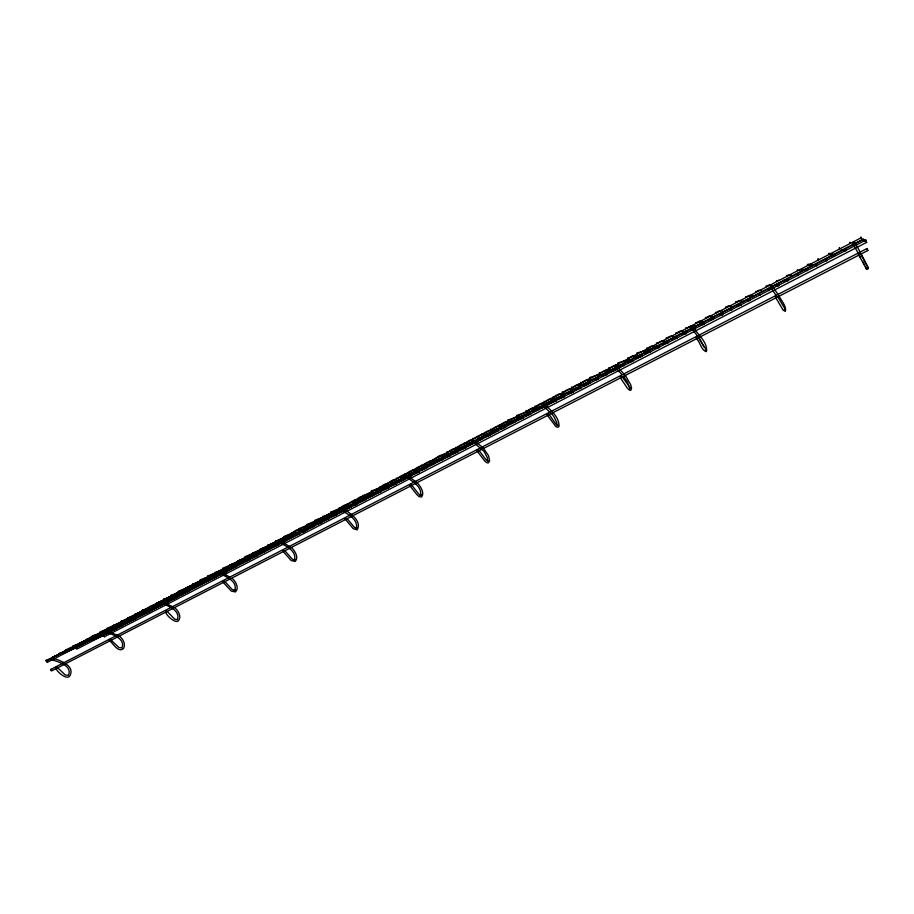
<?xml version="1.0" encoding="UTF-8"?>
<svg xmlns="http://www.w3.org/2000/svg" width="914" height="914" viewBox="0 0 914 914"><rect width="100%" height="100%" fill="white"/><g stroke="black" fill="none" stroke-linecap="round" stroke-linejoin="round"><path stroke-width="1.37" d="M690.756 326.801L692.549 326.527L691.921 327.783L690.698 327.486L698.742 337.472M614.836 366.206L616.539 365.977L615.922 367.211L614.768 366.891L621.554 374.157M557.197 425.661L556.786 422.656L554.295 417.298L552.239 414.373L542.345 405.108L543.556 404.491M541.933 404.685L543.224 403.394M278.119 541.602L278.244 540.951M477.211 450.259L478.593 449.917L477.165 451.002M104.379 636.738L103.682 635.321L104.379 636.738L866.643 242.37L865.078 240.439L866.004 239.948L76.833 649.1L76.011 648.574L76.102 647.638L278.679 542.585M867.843 250.505L866.86 248.597L50.83 669.414L50.727 670.396L51.584 670.933L867.843 250.505L867.386 249.568M47.334 662.33L46.591 660.811L47.334 662.33L862.268 239.662C860.611 238.497 860.714 235.469 861.262 237.731L46.591 660.811M166.382 610.815C162.761 612.037 173.614 622.982 177.83 621.314C182.149 617.773 178.63 610.849 175.054 608.027M629.643 388.656L630.649 388.393L621.703 376.157L620.766 376.111M58.702 654.493L45.746 660.753L52.658 658.103M46.237 660.971L45.871 660.205M70.275 648.78L52.429 657.28L56.759 655.784M52.932 657.497L52.555 656.732M67.065 649.785L59.147 653.784L64.837 651.693M59.65 654.001L59.273 653.247M66.025 649.74L66.402 650.494L66.025 649.74L76.342 645.158M72.8 646.209L73.177 646.975L72.8 646.209L89.423 638.737M92.657 636.898L79.484 643.228L83.905 641.708M79.986 643.445L79.609 642.679M86.453 639.115C86.293 641.171 92.383 634.693 95.536 635.104M106.218 629.86L93.194 636.098L100.152 633.471M93.708 636.315L93.319 635.55M100.232 631.962L100.609 632.739L100.232 631.962L114.319 625.759M107.166 628.364L107.544 629.129L107.166 628.364L121.493 622.057M93.719 639.766L103.979 635.184L103.636 634.476M125.778 619.623L113.987 625.302L118.397 623.805M114.513 625.519L114.124 624.742M110.343 631.882L110 631.174L110.343 631.882L98.861 637.012M135.272 614.905L120.991 621.657L127.937 619.052M121.505 621.886L121.128 621.109M108.96 632.042L116.741 628.581L116.649 627.861M142.55 611.146L128.017 618.013L131.159 617.087M128.543 618.23L128.154 617.453M149.508 607.536L135.078 614.345L140.802 612.289M121.905 625.336L129.731 621.406M135.603 614.562L135.215 613.785M124.338 623.771L136.072 618.561L135.718 617.841M153.918 605.034L142.173 610.655L149.142 608.061M142.698 610.872L142.31 610.095M128.314 621.509L142.698 614.676M163.526 600.258L149.302 606.953L152.387 606.062M149.827 607.17L149.439 606.393M170.941 596.442L156.454 603.24L163.503 600.612M156.991 603.457L156.591 602.669M155.654 608.416C155.803 606.473 149.69 612.757 146.697 612.38M179.315 592.192L163.652 599.504L170.644 596.911M164.177 599.721L163.789 598.933M151.815 609.604L162.235 605.011L162.155 604.28M186.433 588.502L170.872 595.745L175.26 594.294M171.409 595.974L171.021 595.174M168.484 600.864L168.85 601.583L168.759 600.852M178.276 591.404L178.664 592.192L178.276 591.404L193.962 584.629M195.95 583.143L185.428 588.193L193.745 585.04M185.965 588.41L185.565 587.611M182.149 594.694C182.309 592.74 176.036 599.093 172.997 598.716M207.055 577.717L192.751 584.389L201.011 581.27M193.288 584.606L192.9 583.806M175.865 596.922L188.844 591.232L188.764 590.49M200.257 579.979L200.657 580.778L200.257 579.979L214.676 573.798M181.383 593.951L195.71 587.222M207.661 576.14L208.049 576.94L207.661 576.14L219.349 571.124M192.077 588.719L202.462 583.715M227.974 566.771L214.939 572.861L220.64 570.873M197.378 585.851L209.249 580.207M215.487 573.078L215.087 572.278M222.559 568.394L222.959 569.205L222.559 568.394L236.989 562.236M215.921 577.214L215.555 576.471L215.921 577.214L204.279 582.275M244.369 558.408L229.905 565.081L235.652 563.081M230.454 565.309L230.054 564.498M229.631 570.108C229.745 568.234 226.044 573.421 223.096 572.941M249.511 555.781L237.434 561.173L243.147 559.197M237.994 561.39L237.594 560.579M227.449 570.462L236.532 566.531L236.155 565.8M245.169 556.649L245.569 557.46L245.169 556.649L258.296 551.085M234.452 566.829L243.604 562.407M263.186 548.297L252.618 553.29L258.376 551.302M253.178 553.507L252.778 552.696M272.018 543.83L260.262 549.314L265.974 547.36M260.821 549.531L260.421 548.72M250.916 558.511L257.405 555.723L257.325 554.969M281.238 539.214L267.951 545.327L272.452 543.887M268.51 545.544L268.099 544.733M251.544 557.609L264.569 551.542M286.231 536.358L275.662 541.317L281.432 539.351M276.234 541.534L275.822 540.722M260.993 552.924L271.629 547.886M283.58 536.689L283.991 537.501L283.58 536.689L295.165 531.845M268.156 549.2L278.564 544.767L278.187 544.013M291.372 532.634C291.212 534.713 295.896 528.829 299.244 529.366M277.947 544.367L285.682 541.077L285.591 540.323M299.198 528.566L299.609 529.389L299.198 528.566L313.491 522.637M282.323 541.842L292.971 536.826M307.07 524.476L307.481 525.299L307.07 524.476L319.923 519.163M290.892 537.523L300.18 533.422M307.207 529.926C307.218 528.029 305.025 532.748 302.054 532.108M314.976 520.374L315.387 521.197L314.976 520.374L326.766 515.519M302.637 531.16L314.45 526.178C312.005 523.825 324.036 524.019 321.34 521.654M333.29 511.989L322.756 516.856L327.223 515.473M323.339 517.073L322.928 516.239M330.914 512.091L331.325 512.925L330.914 512.091L342.796 507.224M338.934 507.921C338.774 510.023 343.356 504.162 346.76 504.734M335.986 514.068L336.363 514.822L336.283 514.045M346.989 503.74C346.806 505.865 352.541 499.547 356.026 500.072M355.1 499.524C354.929 501.626 359.556 495.754 362.995 496.336M344.715 509.841L351.33 506.939M371.038 492.155L363.064 495.914L367.554 494.554M363.658 496.131L363.235 495.297M358.574 503.317C358.585 501.398 356.38 506.15 353.341 505.488M371.415 491.047L371.838 491.881L371.415 491.047L385.537 485.38M366.046 499.455L365.669 498.69L366.046 499.455L355.695 503.728M379.641 486.774C379.481 488.876 384.029 483.038 387.502 483.632M366.96 498.279L373.712 495M387.913 482.478C387.753 484.58 392.186 478.787 395.659 479.393M371.964 495.399L381.092 491.663L380.704 490.887M396.208 478.159C396.013 480.318 401.874 473.966 405.439 474.515M388.667 487.733L388.279 486.968L388.667 487.733L378.35 491.949M395.888 483.026L396.276 483.803L396.196 483.003M404.559 473.829C404.354 475.977 410.089 469.682 413.665 470.242M412.945 469.465C412.74 471.624 418.646 465.272 422.234 465.832M411.597 475.863C411.757 473.898 407.141 479.484 403.897 478.959M421.377 465.089C421.171 467.237 426.941 460.953 430.54 461.524M418.909 471.087L419.309 471.864L419.229 471.076M429.854 460.679C429.34 463.181 439.92 454.384 438.789 457.114M421.891 469.922L427.249 467.602M426.929 466.963L435.007 463.238M446.923 451.813C446.718 453.972 452.361 447.757 455.995 448.351M433.567 463.375L442.833 459.194M455.526 447.346C455.309 449.505 461.136 443.233 464.792 443.827M442.559 458.839L450.511 455.709L450.122 454.921M464.163 442.856C463.958 445.015 469.625 438.811 473.281 439.417M451.87 454.178L458.405 451.619L458.325 450.808M472.858 438.332C472.641 440.502 478.49 434.241 482.181 434.847M466.334 447.506L465.934 446.718L466.334 447.506L454.749 452.019M481.587 433.796C481.37 435.955 487.059 429.774 490.749 430.403M465.1 446.946L474.48 442.799M478.422 440.731L482.478 438.651M490.372 429.237C490.144 431.408 496.016 425.159 499.73 425.787M481.084 438.606L490.35 435.075L490.27 434.253M499.193 424.656C498.975 426.815 504.665 420.657 508.39 421.297M498.427 430.894C498.598 428.906 493.983 434.436 490.624 433.853M508.058 420.04L508.504 420.92L508.058 420.04L518.364 416.316M506.539 426.689C506.539 424.702 504.437 429.489 501.226 428.689M516.97 415.413L517.415 416.281L516.97 415.413L527.515 411.643M505.545 425.878L514.879 421.868M525.927 410.752C525.71 412.922 531.228 406.867 534.976 407.553M522.271 417.675L523.105 417.961L514.868 421.194M534.941 406.079C534.713 408.238 540.414 402.149 544.196 402.834M543.99 401.372C543.773 403.531 549.268 397.521 553.05 398.241M532.953 412.02L539.58 409.072M553.096 396.642C552.913 398.79 557.312 393.123 561.047 393.923M547.703 405.37C547.886 403.382 543.236 408.855 539.797 408.215M562.236 391.889C562.019 394.048 567.491 388.084 571.307 388.827M548.309 403.805L556.272 400.778M571.433 387.113C571.204 389.273 576.894 383.274 580.733 384.017M556.523 399.498L564.441 396.699L564.372 395.865M572.461 391.523L572.53 392.357L573.067 391.718M580.676 382.303C580.447 384.463 585.897 378.567 589.747 379.344M589.976 377.482L590.421 378.373L589.976 377.482L600.601 374.055M589.861 383.537C589.964 381.549 586.811 386.553 583.383 385.731M599.31 372.626C599.047 374.809 605.719 368.593 609.661 369.359M594.431 380.441L598.407 379.104L598.339 378.259M608.701 367.748C608.461 369.896 614.094 364.035 618.001 364.869M601.823 376.362L607.227 374.386M618.15 362.835L618.607 363.738L618.15 362.835L629.083 359.533M607.673 372.763L615.636 370.181L615.568 369.336M627.632 357.911C627.45 360.036 631.723 354.586 635.596 355.557M619.144 367.337L624.513 365.063M637.184 352.953L637.641 353.855L637.184 352.953L659.028 346.657M646.769 347.96C646.586 350.096 650.802 344.715 654.698 345.743M636.338 358.299L642.005 356.003M656.412 342.956C656.218 345.069 660.662 339.7 664.592 340.739M645.307 353.661L650.814 351.444M666.112 337.917C666.043 340.065 668.831 334.97 672.693 336.203M675.857 332.856C675.777 334.992 678.759 329.897 682.644 331.154M663.073 344.384L668.557 342.247M685.66 327.76C685.397 329.851 690.744 324.481 694.8 325.567M671.847 339.745L677.491 337.62M683.638 334.296L686.265 333.599L685.843 332.765M695.508 322.642C695.428 324.767 698.33 319.763 702.26 321.111M691.224 329.965L695.291 328.926L695.223 328.057M705.425 317.489C705.38 319.626 707.962 314.679 711.88 316.118M700.455 325.178L704.363 324.23L704.294 323.35M715.388 312.314C715.308 314.427 718.107 309.526 722.06 310.988M710.784 320.129L713.697 318.86M725.396 307.104C725.476 309.298 727.098 304.453 730.949 306.11M722.209 313.913L722.277 314.793L722.574 313.879M705.002 350.416L705.916 349.628L706.476 350.131L697.839 336.912M735.473 301.871C735.416 303.974 738.066 299.186 742.054 300.809M745.596 296.616C745.504 298.684 748.417 293.977 752.451 295.656M736.947 305.973L741.105 305.207L740.671 304.351M755.775 291.326C755.867 293.485 757.42 288.778 761.339 290.686M747.766 300.82L750.405 300.386L749.96 299.529M766.012 286.002C766.126 288.173 767.497 283.5 771.405 285.522M777.917 285.591L778.831 285.499L778.145 284.928M787.628 280.015L787.697 280.906L788.302 280.21M845.599 249.979L845.656 250.893L841.874 249.705M52.441 659.268L51.344 659.291L52.395 658.206C59.444 659.977 75.793 665.621 69.704 676.223C65.877 680.713 53.183 668.511 56.462 667.014M106.15 631.414L105.236 631.882C111.474 634.042 125.801 638.28 121.95 647.969L118.969 647.546L110.206 639.32M160.75 601.949L161.961 601.892L161.355 603L160.613 602.589M219.543 572.587L218.275 572.667L219.394 571.501M279.444 541.511L278.416 542.036C284.7 545.441 296.901 550.342 294.514 559.825L294.891 559.345L293.543 559.974L294.137 559.951L292.149 558.98L284.951 550.834M473.555 440.799L472.024 440.971L473.269 439.703M769.976 285.671L771.336 284.962M771.816 286.059L770.456 286.768M852.716 242.713L854.144 241.97M56.508 667.757L55.617 668.214M110.297 640.04L109.337 640.211M223.873 581.521L222.89 582.024L224.101 580.733L232.293 589.599L234.361 590.49L233.778 590.501L235.229 589.816L234.887 590.284C237.789 580.733 224.833 576.048 218.549 573.101M283.877 550.594L282.849 551.131L291.155 560.499L295.119 561.482C299.095 557.609 294.993 551.039 291.806 547.92M346.2 518.489L344.978 518.764M409.952 484.934L411.06 484.363M410.969 485.117L409.86 485.688L416.715 494.428L419.035 496.645L421.548 496.988C424.896 492.737 420.497 486.625 417.618 483.152M548.446 414.282L546.983 414.659M621.486 376.637L620.229 377.288M697.633 337.403L695.988 337.872M775.529 296.479L776.169 295.987M777.106 296.444L775.358 296.959L783.035 310.063L785.355 311.4C786.748 306.224 781.23 300.763 779.128 296.067M858.395 253.761L859.823 253.029M860.12 253.681L858.692 254.412M281.215 541.271L473.658 441.473M476.183 440.16L542.025 406.01M544.561 404.696L769.919 287.83M772.456 286.516L863.616 239.24L864.553 241.079L864.118 240.176M65.694 651.808L82.283 644.404M62.917 653.521L75.759 647.786M69.658 648.632L79.598 644.13M87.287 640.714L102.676 633.882M84.465 642.462L98.655 636.155M112.833 629.837L123.162 625.256M79.118 645.341L94.679 638.406M103.762 634.35L106.355 633.196M110.457 628.912L123.333 623.211M137.511 616.939L149.096 611.82M107.578 630.706L120.534 624.959M98.255 635.344L112.593 628.981M133.912 616.973L148.148 610.701M158.499 606.142L163.675 603.868M166.257 602.726L168.85 601.583M124.475 621.669L140.105 614.779M98.129 633.962L107.007 629.906M113.416 627.084L128.771 620.298M151.187 607.73L168.073 600.338M141.613 612.494L155.997 606.176M134.358 616.23L149.782 609.455M167.776 601.538L175.488 598.144M173.923 596.077L188.261 589.827M162.635 601.583L176.71 595.437M158.179 604.108L160.75 602.977M163.332 601.846L172.358 597.905M184.251 590.398L198.372 584.263M211.203 578.688L221.474 574.221M180.995 592.409L196.521 585.657M204.119 580.561L215.784 575.512M179.978 591.632L182.594 590.501M193.037 585.965L204.805 580.87M212.436 575.706L226.843 569.491M239.936 563.858L250.413 559.345M198.544 582.024L201.137 580.904M207.444 578.493L220.308 572.941M233.447 564.715L247.877 558.534M253.144 556.649L257.04 554.981M232.225 565.892L246.392 559.814M221.039 571.353L236.623 564.658M242.153 560.305L255.155 554.752M258.696 551.885L270.51 546.858M253.464 554.798L267.631 548.766M281.443 540.825L287.887 538.095M264.889 548.549L277.89 543.03M287.921 536.621L299.621 531.697M288.778 536.781L292.651 535.147M281.638 540.014L296.067 533.925M299.426 531.034L311.011 526.178M321.305 521.86L329.029 518.626M303.185 527.721L305.802 526.635M311.297 524.522L322.973 519.655M330.754 516.41L342.442 511.554M306.201 527.435L320.631 521.403M328.503 518.112L336.363 514.822M320.323 519.975L330.594 515.702M333.69 512.8L345.343 507.99M327.166 516.319L337.643 511.989M343.196 508.047L353.764 503.705M353.695 502.883L361.521 499.672M352.564 502.46L370.261 495.148M381.412 488.876L384.04 487.813M376.648 490.875L385.731 487.196M394.825 483.517L403.919 479.839M367.348 495.548L376.557 491.812M385.754 488.076L396.276 483.803M383.377 487.231L392.357 483.609M390.666 483.323L393.237 482.295M394.46 481.838L400.995 479.21M412.762 474.492L419.309 471.864M401.235 478.159L408.981 475.074M401.909 476.914L405.862 475.337M408.489 474.297L417.709 470.63M415.379 470.561L424.473 466.963M423.982 466.14L433.27 462.484M430.951 462.358L441.416 458.268M441.873 457.023L449.597 454.018M450.625 452.533L457.206 449.996M438.366 456.257L447.574 452.716M455.115 449.688L466.768 445.209M466.54 444.158L474.469 441.131M477.611 438.777L482.809 436.812M478.033 438.8L480.673 437.795M483.929 435.19L491.915 432.196M487.608 434.024L491.515 432.551M491.172 431.248L499.01 428.323M500.164 426.632L508.184 423.662M502.517 426.027L506.447 424.576M506.185 423.113L516.684 419.252M525.87 415.881L531.125 413.962M511.783 421.354L515.793 419.88M517.507 417.641L525.23 414.83M526.635 412.968L533.216 410.592M532.828 409.335L541.865 406.113M545.955 403.223L551.233 401.36M554.775 399.132L557.414 398.207M550.902 400.001L559.951 396.836M567.708 394.14L572.872 392.334M561.482 394.791L568.108 392.506M574.723 390.221L581.35 387.947M570.45 390.129L576.917 387.936M580.379 385.777L584.263 384.463M578.516 385.777L586.468 383.103M587.599 381.058L594.066 378.922M599.71 375.357L603.697 374.066M607.25 371.918L612.563 370.216M604.931 371.872L612.688 369.393M618.447 365.737L621.097 364.903M627.735 362.835L633.036 361.167L632.968 360.31M624.65 362.812L629.963 361.167M624.056 362.07L630.889 359.979M633.185 358.288L641.377 355.809M633.391 357.225L640.017 355.238M644.461 351.867L648.552 350.668M656.732 348.28L659.451 347.491L659.394 346.623M652.516 347.377L659.108 345.503M696.811 336.9L697.496 336.706M663.678 341.996L667.757 340.876M673.138 337.083L677.08 336.044M679.262 334.478L683.204 333.45M683.101 332.033L687.168 331.005M692.641 327.086L695.246 326.447M698.707 324.641L702.626 323.705M700.021 322.619L705.402 321.374M707.653 319.889L711.698 318.975M711.046 317.284L714.908 316.45M720.061 315.319L722.643 314.759M731.406 307.001L734.182 306.487M741.197 301.928L743.825 301.483M750.177 296.947L754.279 296.342M835.008 254.743C822.337 250.996 831.272 257.097 835.556 255.337M828.712 254.446L829.078 253.418M405.199 476.263L406.319 475.691L406.067 474.594L404.959 475.166L405.199 476.263C412.408 481.575 421.674 485.825 420.748 495.354L421.16 494.84L420.04 495.342L420.691 495.308L418.886 494.177L411.906 485.448M812.992 264.774C806.422 263.038 804.594 266.191 812.66 265.757M807.599 265.414L807.953 264.386M797.488 269.824C795.306 272.178 805.771 267.231 807.45 270.681M787.08 275.228C785.514 277.479 789.148 273.629 791.01 275.16M776.717 280.609C775.289 282.78 778.043 279.478 779.551 280.449M775.895 286.048L778.579 285.785M750.405 300.386L749.743 300.18M741.105 305.207L740.443 305.002M704.363 324.23L703.723 324.024M345.126 519.038L353.307 528.738L357.134 529.846C362.732 520.454 348.04 511.383 341.448 508.138L340.385 508.698L340.591 509.784C346.829 513.679 358.242 518.809 356.426 528.201L356.814 527.709L355.58 528.269L356.209 528.246L354.301 527.207L347.206 518.775M774.101 285.282L776.797 285.054M784.395 309.526L785.514 309.777L777.951 297.13M686.265 333.599L685.603 333.039M340.591 509.784L341.653 509.235L341.448 508.138M677.285 338.249L676.623 337.689M668.351 342.887L667.688 342.327M650.608 352.073L649.957 351.513M641.799 356.631L641.148 356.072M624.319 365.691L623.668 365.132M615.636 370.181L614.996 369.633M606.999 374.66L606.393 374.454M598.407 379.104L597.802 378.91M564.441 396.699L563.812 396.15M556.055 401.04L555.461 400.846M539.397 409.678L538.769 409.129M522.888 418.224L522.305 418.018M514.696 422.462L514.079 421.925M490.35 435.075L489.733 434.538M474.297 443.381L473.692 442.844M784.863 281.089L787.697 280.906M442.662 459.776L442.056 459.239M783.778 280.21L788.017 279.97M373.552 495.559L372.981 495.034M558.066 425.456L555.918 424.096L548.686 413.779M50.83 669.414L51.698 669.951M51.561 659.737C57.765 661.542 72.697 665.563 68.436 675.297L65.271 675L56.839 666.957M107.315 630.889L118.489 635.824M160.864 603.023C167.136 605.571 180.789 610.026 177.396 619.646L174.597 619.098L167.216 611.466M162.909 602.04L173.797 607.319M220.571 572.13L229.962 577.145M280.404 541.088L290.618 547.132M407.107 475.36L416.51 482.261M855.824 244.838L856.144 245.455M845.987 249.933L846.307 250.55M867.603 267.379L868.3 268.727L866.883 269.459L858.246 254.241M826.13 261.004L826.073 260.09L826.782 260.661M816.773 265.071L816.83 265.974L816.133 265.403M472.401 441.393L484.009 451.31L487.356 457.777L487.619 461.204L488.362 461.044L486.351 460.21L478.593 449.917M797.556 275.034L797.865 275.64M474.263 440.525L482.204 447.072M769.085 289.784L769.142 290.675L768.457 290.104M759.683 294.651L759.991 295.256L759.088 295.348M119.78 636.487C123.207 639.103 125.881 644.381 123.55 648.472C118.226 653.533 112.868 642.828 109.383 640.508M483.198 447.894L488.453 455.56L489.653 460.747L488.533 462.815L487.093 462.872L485.048 461.41L476.948 450.751M232.362 578.528C235.743 581.487 239.559 588.25 235.401 591.952L231.299 591.095L222.89 582.024M544.264 404.365C550.662 409.952 559.139 416.784 559.082 426.221L558.226 427.261L555.963 426.724L547.806 415.824M616.539 365.977L624.285 374.283M623.497 376.237L627.381 382.098L629.735 388.53M625.256 375.323L630.729 384.817L631.585 388.29L630.809 390.244L629.483 390.209L627.324 388.142L620.64 378.145M692.549 326.527C696.925 333.644 708.121 342.27 706.442 351.65C701.175 350.508 700.33 342.19 696.674 338.98M770.662 287.43L776.489 295.976M771.862 285.362L778.397 294.993M699.564 338.557L704.203 347.229M862.268 239.662L861.285 237.743M866.643 242.37L865.741 240.622M858.497 253.704L852.693 243.421L854.076 243.672L854.704 242.37L860.497 252.675M861.137 253.818L868.243 267.905L860.268 253.201M859.823 256.069L860.68 257.645M862.656 261.415L864.553 265.174M864.05 240.131L863.616 239.24M867.317 249.533L866.86 248.597M865.307 266.739L866.244 268.933L866.186 268.099M732.068 309.343L731.851 309.995L731.166 309.423M818.064 258.959L818.556 259.907L818.064 258.959M839.292 247.923L839.783 248.882L839.292 247.923M849.997 242.359L850.488 243.318L849.997 242.359"/></g></svg>
